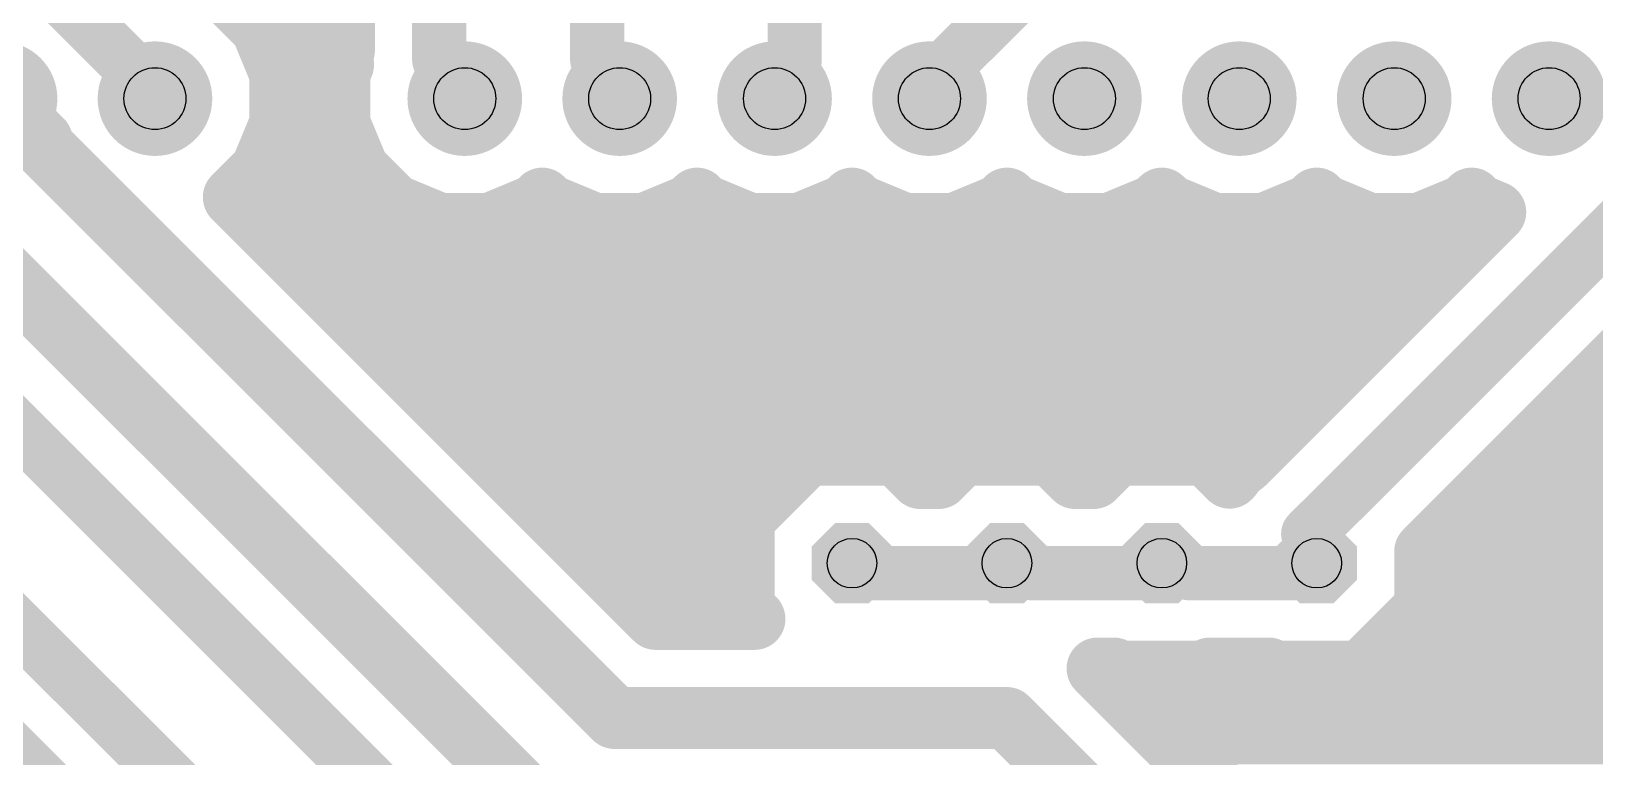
# Model space of a CAD drawing. Extents: x 0 to 108, y 0 to 85.
# Drawn here: x 69.09 to 94.73, y 20.95 to 32.86 of the extents above; entities that cross this region are included whole.
import ezdxf

# ---------------------------------------------------------------- set-up
doc = ezdxf.new("R2010")
doc.units = 0
for name, color, linetype in [('16', 174, 'CONTINUOUS'), ('17', 94, 'CONTINUOUS'), ('44', 250, 'CONTINUOUS')]:
    doc.layers.add(name, color=color, linetype=linetype)

# ---------------------------------------------------------------- blocks, each defined once
blk = doc.blocks.new('ROUNDP')
at = {"const_width": 0.5}
blk.add_lwpolyline([(0, -0.25, 1), (0, 0.25, 1), (0, -0.25)], format="xyb", dxfattribs=at)
blk = doc.blocks.new('OCTAGONP')
at = {"const_width": 0.5}
blk.add_lwpolyline([(-0.25, -0.1036), (-0.25, 0.1036), (-0.1036, 0.25), (0.1036, 0.25), (0.25, 0.1036), (0.25, -0.1036), (0.1036, -0.25), (-0.1036, -0.25), (-0.25, -0.1036), (-0.25, 0.1036)], dxfattribs=at)

msp = doc.modelspace()

# ---------------------------------------------------------------- linework, layer by layer
at = {"layer": '16'}
for points, const_width in [([(91.9734, 40.1574), (84.201, 32.385)], 0.889), ([(78.3717, 39.5097), (78.3717, 32.385)], 0.889), ([(81.6102, 37.5666), (81.6102, 32.385)], 0.889), ([(68.6562, 34.3281), (70.5993, 32.385)], 0.889), ([(75.7809, 34.3281), (75.7809, 32.385)], 0.889), ([(74.2188, 33.6811), (74.2188, 32.5433)], 1.016), ([(72.8642, 32.9154), (72.2854, 33.4942)], 1.016), ([(73.1774, 32.1592), (72.8642, 32.9154)], 1.016), ([(70.5993, 32.385), (71.12, 31.75)], 0.889), ([(73.0313, 32.512), (74.2124, 32.512)], 1.016), ([(74.2046, 32.309), (74.1426, 32.1592)], 1.016), ([(74.2188, 32.5433), (74.1882, 32.394)], 1.016), ([(74.1882, 32.394), (74.2046, 32.309)], 1.016), ([(75.7809, 32.385), (76.2, 31.75)], 0.889), ([(78.3717, 32.385), (78.74, 31.75)], 0.889), ([(81.6102, 32.385), (81.28, 31.75)], 0.889), ([(84.201, 32.385), (83.82, 31.75)], 0.889), ([(73.1774, 31.3408), (73.1774, 32.1592)], 1.016), ([(74.1426, 32.1592), (74.1426, 31.3408)], 1.016), ([(69.2658, 31.0642), (68.58, 31.75)], 1.016), ([(77.724, 19.812), (66.04, 31.496)], 1.016), ([(72.8642, 30.5846), (73.1774, 31.3408)], 1.016), ([(73.1774, 31.496), (74.1426, 31.496)], 1.016), ([(74.1426, 31.3408), (74.4558, 30.5846)], 1.016), ([(77.0763, 18.1356), (64.1223, 31.0896)], 0.889), ([(69.2658, 30.982), (69.2658, 31.0642)], 1.016), ([(78.6578, 21.59), (69.2658, 30.982)], 1.016), ([(72.4132, 30.1336), (72.8642, 30.5846)], 1.016), ([(74.4558, 30.5846), (75.0346, 30.0058)], 1.016), ([(78.3717, 13.6017), (61.5315, 30.4419)], 0.889), ([(72.7596, 30.48), (74.5604, 30.48)], 1.016), ([(95.8596, 30.4419), (90.0303, 24.6126)], 0.889), ([(79.3311, 23.2156), (72.4132, 30.1336)], 1.016), ([(75.0346, 30.0058), (75.7908, 29.6926)], 1.016), ([(76.6092, 29.6926), (77.3654, 30.0058)], 1.016), ([(77.3654, 30.0058), (77.47, 30.1104)], 1.016), ([(77.47, 30.1104), (77.5746, 30.0058)], 1.016), ([(77.5746, 30.0058), (78.3308, 29.6926)], 1.016), ([(79.1492, 29.6926), (79.9054, 30.0058)], 1.016), ([(79.9054, 30.0058), (80.01, 30.1104)], 1.016), ([(80.01, 30.1104), (80.1146, 30.0058)], 1.016), ([(80.1146, 30.0058), (80.8708, 29.6926)], 1.016), ([(81.6892, 29.6926), (82.4454, 30.0058)], 1.016), ([(82.4454, 30.0058), (82.55, 30.1104)], 1.016), ([(82.55, 30.1104), (82.6546, 30.0058)], 1.016), ([(82.6546, 30.0058), (83.4108, 29.6926)], 1.016), ([(84.2292, 29.6926), (84.9854, 30.0058)], 1.016), ([(84.9854, 30.0058), (85.09, 30.1104)], 1.016), ([(85.09, 30.1104), (85.1946, 30.0058)], 1.016), ([(85.1946, 30.0058), (85.9508, 29.6926)], 1.016), ([(86.7692, 29.6926), (87.5254, 30.0058)], 1.016), ([(87.5254, 30.0058), (87.63, 30.1104)], 1.016), ([(87.63, 30.1104), (87.7346, 30.0058)], 1.016), ([(87.7346, 30.0058), (88.4908, 29.6926)], 1.016), ([(89.3092, 29.6926), (90.0654, 30.0058)], 1.016), ([(90.0654, 30.0058), (90.17, 30.1104)], 1.016), ([(90.17, 30.1104), (90.2746, 30.0058)], 1.016), ([(90.2746, 30.0058), (91.0308, 29.6926)], 1.016), ([(91.8492, 29.6926), (92.6054, 30.0058)], 1.016), ([(92.6054, 30.0058), (92.71, 30.1104)], 1.016), ([(92.71, 30.1104), (92.8146, 30.0058)], 1.016), ([(92.8146, 30.0058), (93.0973, 29.8887)], 1.016), ([(93.0973, 29.8887), (88.9871, 25.7785)], 1.016), ([(75.7908, 29.6926), (76.6092, 29.6926)], 1.016), ([(78.3308, 29.6926), (79.1492, 29.6926)], 1.016), ([(80.8708, 29.6926), (81.6892, 29.6926)], 1.016), ([(83.4108, 29.6926), (84.2292, 29.6926)], 1.016), ([(85.9508, 29.6926), (86.7692, 29.6926)], 1.016), ([(88.4908, 29.6926), (89.3092, 29.6926)], 1.016), ([(91.0308, 29.6926), (91.8492, 29.6926)], 1.016), ([(73.0827, 29.464), (92.6726, 29.464)], 1.016), ([(91.948, 24.3212), (96.7445, 29.1176)], 1.016), ([(61.1505, 28.6138), (76.1626, 13.6017)], 1.016), ([(74.0987, 28.448), (91.6566, 28.448)], 1.016), ([(75.1147, 27.432), (90.6406, 27.432)], 1.016), ([(95.0588, 27.432), (106.5024, 27.432)], 1.016), ([(76.1307, 26.416), (89.6246, 26.416)], 1.016), ([(94.0428, 26.416), (106.5024, 26.416)], 1.016), ([(81.8135, 25.908), (80.772, 24.8665)], 1.016), ([(83.2865, 25.908), (81.8135, 25.908)], 1.016), ([(83.6675, 25.527), (83.2865, 25.908)], 1.016), ([(84.3535, 25.908), (83.9725, 25.527)], 1.016), ([(85.8265, 25.908), (84.3535, 25.908)], 1.016), ([(86.2075, 25.527), (85.8265, 25.908)], 1.016), ([(86.8935, 25.908), (86.5125, 25.527)], 1.016), ([(88.3665, 25.908), (86.8935, 25.908)], 1.016), ([(88.7415, 25.5329), (88.3665, 25.908)], 1.016), ([(88.9871, 25.7785), (88.8121, 25.6386)], 1.016), ([(77.1467, 25.4), (81.3055, 25.4)], 1.016), ([(83.9725, 25.527), (83.6675, 25.527)], 1.016), ([(86.5125, 25.527), (86.2075, 25.527)], 1.016), ([(88.7691, 25.5605), (88.7415, 25.5329)], 1.016), ([(88.8121, 25.6386), (88.7691, 25.5605)], 1.016), ([(93.0268, 25.4), (106.5024, 25.4)], 1.016), ([(80.772, 24.8665), (80.772, 23.3935)], 1.016), ([(78.1627, 24.384), (80.772, 24.384)], 1.016), ([(90.0303, 24.6126), (90.17, 24.13)], 0.889), ([(92.0108, 24.384), (106.5024, 24.384)], 1.016), ([(91.948, 23.3935), (91.948, 24.3212)], 1.016), ([(82.9056, 23.9649), (82.55, 24.13)], 0.889), ([(84.8487, 23.9649), (82.9056, 23.9649)], 0.889), ([(84.8487, 23.9649), (85.09, 24.13)], 0.889), ([(85.4964, 23.9649), (85.09, 24.13)], 0.889), ([(87.4395, 23.9649), (85.4964, 23.9649)], 0.889), ([(87.4395, 23.9649), (87.63, 24.13)], 0.889), ([(88.0872, 23.9649), (87.63, 24.13)], 0.889), ([(90.0303, 23.9649), (88.0872, 23.9649)], 0.889), ([(90.0303, 23.9649), (90.17, 24.13)], 0.889), ([(79.1787, 23.368), (80.7975, 23.368)], 1.016), ([(80.772, 23.3935), (80.9499, 23.2156)], 1.016), ([(90.9065, 22.352), (91.948, 23.3935)], 1.016), ([(91.9225, 23.368), (106.5024, 23.368)], 1.016), ([(80.9499, 23.2156), (79.3311, 23.2156)], 1.016), ([(90.6909, 18.288), (86.5761, 22.4028)], 1.016), ([(86.5761, 22.4028), (86.8427, 22.4028)], 1.016), ([(86.6269, 22.352), (86.8935, 22.352)], 1.016), ([(86.8427, 22.4028), (86.8935, 22.352)], 1.016), ([(86.8935, 22.352), (88.3665, 22.352)], 1.016), ([(88.3665, 22.352), (88.4173, 22.4028)], 1.016), ([(88.3665, 22.352), (89.4335, 22.352)], 1.016), ([(88.4173, 22.4028), (89.3827, 22.4028)], 1.016), ([(89.3827, 22.4028), (89.4335, 22.352)], 1.016), ([(89.4335, 22.352), (90.9065, 22.352)], 1.016), ([(90.9065, 22.352), (106.5024, 22.352)], 1.016), ([(85.09, 21.59), (78.6578, 21.59)], 1.016), ([(90.17, 16.51), (85.09, 21.59)], 1.016), ([(87.6429, 21.336), (106.5024, 21.336)], 1.016)]:
    msp.add_lwpolyline(points, dxfattribs=dict(at, const_width=const_width))
for points, const_width in [([(73.0988, 33.0126, 1), (72.6295, 32.8182)], 0.508), ([(72.6846, 32.7358, 1), (73.0438, 33.095)], 0.508), ([(70.7712, 32.5259, 1), (70.4274, 32.2441)], 0.4445), ([(73.0313, 32.766, 1), (73.0313, 32.258)], 0.508), ([(74.4376, 32.4422, 1), (73.9388, 32.3459)], 0.508), ([(74.4676, 32.4924, 1), (73.97, 32.5943)], 0.508), ([(74.4393, 32.2118, 1), (73.97, 32.4062)], 0.508), ([(74.2124, 32.258, 1), (74.2124, 32.766)], 0.508), ([(75.9664, 32.5074, 1), (75.5954, 32.2626)], 0.4445), ([(78.564, 32.4965, 1), (78.1794, 32.2735)], 0.4445), ([(81.8074, 32.2825, 1), (81.413, 32.4875)], 0.4445), ([(84.3916, 32.2707, 1), (84.0104, 32.4993)], 0.4445), ([(70.4421, 32.2278, 1), (70.7565, 32.5422)], 0.4445), ([(73.4314, 32.1592, 1), (72.9234, 32.1592)], 0.508), ([(74.3966, 32.1592, 1), (73.8886, 32.1592)], 0.508), ([(73.9394, 32.445, 1), (74.4371, 32.3431)], 0.508), ([(73.9552, 32.2609, 1), (74.454, 32.3571)], 0.508), ([(73.9648, 32.5433, 1), (74.4728, 32.5433)], 0.508), ([(75.5587, 32.385, 1), (76.0032, 32.385)], 0.4445), ([(78.1495, 32.385, 1), (78.594, 32.385)], 0.4445), ([(81.388, 32.385, 1), (81.8325, 32.385)], 0.4445), ([(84.0438, 32.5422, 1), (84.3582, 32.2278)], 0.4445), ([(72.9427, 32.062, 1), (73.4121, 32.2564)], 0.508), ([(73.9079, 32.2564, 1), (74.3773, 32.062)], 0.508), ([(70.9481, 31.6091, 1), (71.2919, 31.8909)], 0.4445), ([(76.0145, 31.6276, 1), (76.3855, 31.8724)], 0.4445), ([(78.5477, 31.6385, 1), (78.9323, 31.8615)], 0.4445), ([(81.0828, 31.8525, 1), (81.4772, 31.6475)], 0.4445), ([(83.6294, 31.8643, 1), (84.0106, 31.6357)], 0.4445), ([(73.1774, 31.75, 1), (73.1774, 31.242)], 0.508), ([(73.4121, 31.2436, 1), (72.9427, 31.438)], 0.508), ([(74.3773, 31.438, 1), (73.9079, 31.2436)], 0.508), ([(74.1426, 31.242, 1), (74.1426, 31.75)], 0.508), ([(69.5198, 31.0642, 1), (69.0118, 31.0642)], 0.508), ([(72.9234, 31.3408, 1), (73.4314, 31.3408)], 0.508), ([(73.8886, 31.3408, 1), (74.3966, 31.3408)], 0.508), ([(69.4454, 31.1616, 1), (69.0862, 30.8024)], 0.508), ([(69.0862, 30.8846, 1), (69.4454, 31.2438)], 0.508), ([(69.0118, 30.982, 1), (69.5198, 30.982)], 0.508), ([(73.0438, 30.405, 1), (72.6846, 30.7642)], 0.508), ([(74.6354, 30.7642, 1), (74.2762, 30.405)], 0.508), ([(72.7596, 30.734, 1), (72.7596, 30.226)], 0.508), ([(72.6295, 30.6818, 1), (73.0988, 30.4874)], 0.508), ([(74.2212, 30.4874, 1), (74.6905, 30.6818)], 0.508), ([(74.5604, 30.226, 1), (74.5604, 30.734)], 0.508), ([(72.5928, 30.3132, 1), (72.2335, 29.9539)], 0.508), ([(72.2335, 30.3132, 1), (72.5928, 29.9539)], 0.508), ([(75.1318, 30.2405, 1), (74.9374, 29.7712)], 0.508), ([(77.6496, 30.29, 1), (77.2904, 29.9308)], 0.508), ([(77.4626, 29.7712, 1), (77.2682, 30.2405)], 0.508), ([(77.6496, 29.9308, 1), (77.2904, 30.29)], 0.508), ([(77.6718, 30.2405, 1), (77.4774, 29.7712)], 0.508), ([(80.1896, 30.29, 1), (79.8304, 29.9308)], 0.508), ([(80.0026, 29.7712, 1), (79.8082, 30.2405)], 0.508), ([(80.1896, 29.9308, 1), (79.8304, 30.29)], 0.508), ([(80.2118, 30.2405, 1), (80.0174, 29.7712)], 0.508), ([(82.7296, 30.29, 1), (82.3704, 29.9308)], 0.508), ([(82.5426, 29.7712, 1), (82.3482, 30.2405)], 0.508), ([(82.7296, 29.9308, 1), (82.3704, 30.29)], 0.508), ([(82.7518, 30.2405, 1), (82.5574, 29.7712)], 0.508), ([(85.2696, 30.29, 1), (84.9104, 29.9308)], 0.508), ([(85.0826, 29.7712, 1), (84.8882, 30.2405)], 0.508), ([(85.2696, 29.9308, 1), (84.9104, 30.29)], 0.508), ([(85.2918, 30.2405, 1), (85.0974, 29.7712)], 0.508), ([(87.8096, 30.29, 1), (87.4504, 29.9308)], 0.508), ([(87.6226, 29.7712, 1), (87.4282, 30.2405)], 0.508), ([(87.8096, 29.9308, 1), (87.4504, 30.29)], 0.508), ([(87.8318, 30.2405, 1), (87.6374, 29.7712)], 0.508), ([(90.3496, 30.29, 1), (89.9904, 29.9308)], 0.508), ([(90.1626, 29.7712, 1), (89.9682, 30.2405)], 0.508), ([(90.3496, 29.9308, 1), (89.9904, 30.29)], 0.508), ([(90.3718, 30.2405, 1), (90.1774, 29.7712)], 0.508), ([(92.8896, 30.29, 1), (92.5304, 29.9308)], 0.508), ([(92.7026, 29.7712, 1), (92.5082, 30.2405)], 0.508), ([(92.8896, 29.9308, 1), (92.5304, 30.29)], 0.508), ([(92.9118, 30.2405, 1), (92.7174, 29.7712)], 0.508), ([(74.855, 29.8262, 1), (75.2142, 30.1854)], 0.508), ([(77.1858, 30.1854, 1), (77.545, 29.8262)], 0.508), ([(77.395, 29.8262, 1), (77.7542, 30.1854)], 0.508), ([(79.7258, 30.1854, 1), (80.085, 29.8262)], 0.508), ([(79.935, 29.8262, 1), (80.2942, 30.1854)], 0.508), ([(82.2658, 30.1854, 1), (82.625, 29.8262)], 0.508), ([(82.475, 29.8262, 1), (82.8342, 30.1854)], 0.508), ([(84.8058, 30.1854, 1), (85.165, 29.8262)], 0.508), ([(85.015, 29.8262, 1), (85.3742, 30.1854)], 0.508), ([(87.3458, 30.1854, 1), (87.705, 29.8262)], 0.508), ([(87.555, 29.8262, 1), (87.9142, 30.1854)], 0.508), ([(89.8858, 30.1854, 1), (90.245, 29.8262)], 0.508), ([(90.095, 29.8262, 1), (90.4542, 30.1854)], 0.508), ([(92.4258, 30.1854, 1), (92.785, 29.8262)], 0.508), ([(92.635, 29.8262, 1), (92.9942, 30.1854)], 0.508), ([(93.2769, 29.7091, 1), (92.9177, 30.0683)], 0.508), ([(93.0001, 29.6541, 1), (93.1945, 30.1234)], 0.508), ([(75.7908, 29.9466, 1), (75.7908, 29.4386)], 0.508), ([(75.6936, 29.4579, 1), (75.888, 29.9273)], 0.508), ([(76.512, 29.9273, 1), (76.7064, 29.4579)], 0.508), ([(76.6092, 29.4386, 1), (76.6092, 29.9466)], 0.508), ([(78.3308, 29.9466, 1), (78.3308, 29.4386)], 0.508), ([(78.2336, 29.4579, 1), (78.428, 29.9273)], 0.508), ([(79.052, 29.9273, 1), (79.2464, 29.4579)], 0.508), ([(79.1492, 29.4386, 1), (79.1492, 29.9466)], 0.508), ([(80.8708, 29.9466, 1), (80.8708, 29.4386)], 0.508), ([(80.7736, 29.4579, 1), (80.968, 29.9273)], 0.508), ([(81.592, 29.9273, 1), (81.7864, 29.4579)], 0.508), ([(81.6892, 29.4386, 1), (81.6892, 29.9466)], 0.508), ([(83.4108, 29.9466, 1), (83.4108, 29.4386)], 0.508), ([(83.3136, 29.4579, 1), (83.508, 29.9273)], 0.508), ([(84.132, 29.9273, 1), (84.3264, 29.4579)], 0.508), ([(84.2292, 29.4386, 1), (84.2292, 29.9466)], 0.508), ([(85.9508, 29.9466, 1), (85.9508, 29.4386)], 0.508), ([(85.8536, 29.4579, 1), (86.048, 29.9273)], 0.508), ([(86.672, 29.9273, 1), (86.8664, 29.4579)], 0.508), ([(86.7692, 29.4386, 1), (86.7692, 29.9466)], 0.508), ([(88.4908, 29.9466, 1), (88.4908, 29.4386)], 0.508), ([(88.3936, 29.4579, 1), (88.588, 29.9273)], 0.508), ([(89.212, 29.9273, 1), (89.4064, 29.4579)], 0.508), ([(89.3092, 29.4386, 1), (89.3092, 29.9466)], 0.508), ([(91.0308, 29.9466, 1), (91.0308, 29.4386)], 0.508), ([(90.9336, 29.4579, 1), (91.128, 29.9273)], 0.508), ([(91.752, 29.9273, 1), (91.9464, 29.4579)], 0.508), ([(91.8492, 29.4386, 1), (91.8492, 29.9466)], 0.508), ([(73.0827, 29.718, 1), (73.0827, 29.21)], 0.508), ([(92.6726, 29.21, 1), (92.6726, 29.718)], 0.508), ([(74.0987, 28.702, 1), (74.0987, 28.194)], 0.508), ([(91.6566, 28.194, 1), (91.6566, 28.702)], 0.508), ([(75.1147, 27.686, 1), (75.1147, 27.178)], 0.508), ([(90.6406, 27.178, 1), (90.6406, 27.686)], 0.508), ([(95.0588, 27.686, 1), (95.0588, 27.178)], 0.508), ([(76.1307, 26.67, 1), (76.1307, 26.162)], 0.508), ([(89.6246, 26.162, 1), (89.6246, 26.67)], 0.508), ([(94.0428, 26.67, 1), (94.0428, 26.162)], 0.508), ([(81.8135, 26.162, 1), (81.8135, 25.654)], 0.508), ([(81.9931, 25.7284, 1), (81.6339, 26.0876)], 0.508), ([(83.4661, 26.0876, 1), (83.1069, 25.7284)], 0.508), ([(83.2865, 25.654, 1), (83.2865, 26.162)], 0.508), ([(84.3535, 26.162, 1), (84.3535, 25.654)], 0.508), ([(84.5331, 25.7284, 1), (84.1739, 26.0876)], 0.508), ([(86.0061, 26.0876, 1), (85.6469, 25.7284)], 0.508), ([(85.8265, 25.654, 1), (85.8265, 26.162)], 0.508), ([(86.8935, 26.162, 1), (86.8935, 25.654)], 0.508), ([(87.0731, 25.7284, 1), (86.7139, 26.0876)], 0.508), ([(88.5461, 26.0876, 1), (88.1869, 25.7284)], 0.508), ([(88.3665, 25.654, 1), (88.3665, 26.162)], 0.508), ([(88.8075, 25.9581, 1), (89.1667, 25.5989)], 0.508), ([(89.1457, 25.5801, 1), (88.8284, 25.9769)], 0.508), ([(77.1467, 25.654, 1), (77.1467, 25.146)], 0.508), ([(81.3055, 25.146, 1), (81.3055, 25.654)], 0.508), ([(83.6675, 25.781, 1), (83.6675, 25.273)], 0.508), ([(83.4879, 25.3474, 1), (83.8471, 25.7066)], 0.508), ([(83.7929, 25.7066, 1), (84.1521, 25.3474)], 0.508), ([(83.9725, 25.273, 1), (83.9725, 25.781)], 0.508), ([(86.2075, 25.781, 1), (86.2075, 25.273)], 0.508), ([(86.0279, 25.3474, 1), (86.3871, 25.7066)], 0.508), ([(86.3329, 25.7066, 1), (86.6921, 25.3474)], 0.508), ([(86.5125, 25.273, 1), (86.5125, 25.781)], 0.508), ([(88.5619, 25.7126, 1), (88.9211, 25.3533)], 0.508), ([(88.5466, 25.6831, 1), (88.9915, 25.4379)], 0.508), ([(88.6535, 25.837, 1), (88.9707, 25.4402)], 0.508), ([(88.5619, 25.3533, 1), (88.9211, 25.7126)], 0.508), ([(88.9487, 25.3809, 1), (88.5895, 25.7401)], 0.508), ([(89.0346, 25.516, 1), (88.5896, 25.7612)], 0.508), ([(93.0268, 25.654, 1), (93.0268, 25.146)], 0.508), ([(81.026, 24.8665, 1), (80.518, 24.8665)], 0.508), ([(80.5924, 25.0461, 1), (80.9516, 24.6869)], 0.508), ([(78.1627, 24.638, 1), (78.1627, 24.13)], 0.508), ([(80.772, 24.13, 1), (80.772, 24.638)], 0.508), ([(89.8731, 24.7698, 1), (90.1875, 24.4554)], 0.4445), ([(90.2438, 24.6744, 1), (89.8168, 24.5508)], 0.4445), ([(92.0108, 24.638, 1), (92.0108, 24.13)], 0.508), ([(92.202, 24.3212, 1), (91.694, 24.3212)], 0.508), ([(91.7684, 24.5008, 1), (92.1276, 24.1416)], 0.508), ([(82.6436, 24.3316, 1), (82.4564, 23.9284)], 0.4445), ([(82.9056, 24.1871, 1), (82.9056, 23.7427)], 0.4445), ([(82.812, 23.7633, 1), (82.9992, 24.1665)], 0.4445), ([(84.7232, 24.1483, 1), (84.9742, 23.7815)], 0.4445), ([(84.8487, 23.7427, 1), (84.8487, 24.1871)], 0.4445), ([(85.1736, 24.3359, 1), (85.0064, 23.9241)], 0.4445), ([(85.2155, 23.9466, 1), (84.9645, 24.3134)], 0.4445), ([(85.4964, 24.1871, 1), (85.4964, 23.7427)], 0.4445), ([(85.4128, 23.759, 1), (85.58, 24.1708)], 0.4445), ([(87.2939, 24.1329, 1), (87.5851, 23.7969)], 0.4445), ([(87.7055, 24.339, 1), (87.5545, 23.921)], 0.4445), ([(87.4395, 23.7427, 1), (87.4395, 24.1871)], 0.4445), ([(87.7756, 23.962, 1), (87.4844, 24.298)], 0.4445), ([(88.0872, 24.1871, 1), (88.0872, 23.7427)], 0.4445), ([(88.0117, 23.7559, 1), (88.1627, 24.1739)], 0.4445), ([(89.9565, 24.0682, 1), (90.3835, 24.1918)], 0.4445), ([(90.3397, 23.9864, 1), (90.0003, 24.2736)], 0.4445), ([(90.0303, 23.7427, 1), (90.0303, 24.1871)], 0.4445), ([(89.8606, 24.1085, 1), (90.2, 23.8213)], 0.4445), ([(79.1787, 23.622, 1), (79.1787, 23.114)], 0.508), ([(80.9516, 23.5731, 1), (80.5924, 23.2139)], 0.508), ([(80.7975, 23.114, 1), (80.7975, 23.622)], 0.508), ([(91.9225, 23.622, 1), (91.9225, 23.114)], 0.508), ([(92.1276, 23.2139, 1), (91.7684, 23.5731)], 0.508), ([(79.3311, 23.4696, 1), (79.3311, 22.9616)], 0.508), ([(79.1515, 23.036, 1), (79.5107, 23.3952)], 0.508), ([(80.518, 23.3935, 1), (81.026, 23.3935)], 0.508), ([(80.7703, 23.036, 1), (81.1295, 23.3952)], 0.508), ([(80.9499, 22.9616, 1), (80.9499, 23.4696)], 0.508), ([(91.694, 23.3935, 1), (92.202, 23.3935)], 0.508), ([(86.7557, 22.5824, 1), (86.3965, 22.2232)], 0.508), ([(86.5761, 22.6568, 1), (86.5761, 22.1488)], 0.508), ([(86.6269, 22.606, 1), (86.6269, 22.098)], 0.508), ([(87.0223, 22.5824, 1), (86.6631, 22.2232)], 0.508), ([(86.8935, 22.606, 1), (86.8935, 22.098)], 0.508), ([(86.8427, 22.1488, 1), (86.8427, 22.6568)], 0.508), ([(86.8935, 22.098, 1), (86.8935, 22.606)], 0.508), ([(88.3665, 22.606, 1), (88.3665, 22.098)], 0.508), ([(88.4173, 22.6568, 1), (88.4173, 22.1488)], 0.508), ([(88.5969, 22.2232, 1), (88.2377, 22.5824)], 0.508), ([(88.3665, 22.098, 1), (88.3665, 22.606)], 0.508), ([(89.5623, 22.5824, 1), (89.2031, 22.2232)], 0.508), ([(89.4335, 22.606, 1), (89.4335, 22.098)], 0.508), ([(89.3827, 22.1488, 1), (89.3827, 22.6568)], 0.508), ([(89.4335, 22.098, 1), (89.4335, 22.606)], 0.508), ([(90.9065, 22.606, 1), (90.9065, 22.098)], 0.508), ([(90.9065, 22.098, 1), (90.9065, 22.606)], 0.508), ([(86.7139, 22.1724, 1), (87.0731, 22.5316)], 0.508), ([(88.1869, 22.5316, 1), (88.5461, 22.1724)], 0.508), ([(89.2539, 22.1724, 1), (89.6131, 22.5316)], 0.508), ([(90.7269, 22.5316, 1), (91.0861, 22.1724)], 0.508), ([(78.6578, 21.844, 1), (78.6578, 21.336)], 0.508), ([(85.2696, 21.7696, 1), (84.9104, 21.4104)], 0.508), ([(85.09, 21.336, 1), (85.09, 21.844)], 0.508), ([(78.4782, 21.4104, 1), (78.8374, 21.7696)], 0.508), ([(87.6429, 21.59, 1), (87.6429, 21.082)], 0.508)]:
    msp.add_lwpolyline(points, format="xyb", dxfattribs=dict(at, const_width=const_width))
at = {"layer": '44'}
for centre, radius in [((71.12, 31.75), 0.508), ((76.2, 31.75), 0.508), ((78.74, 31.75), 0.508), ((81.28, 31.75), 0.508), ((83.82, 31.75), 0.508), ((86.36, 31.75), 0.508), ((88.9, 31.75), 0.508), ((91.44, 31.75), 0.508), ((93.98, 31.75), 0.508), ((82.55, 24.13), 0.4064), ((85.09, 24.13), 0.4064), ((87.63, 24.13), 0.4064), ((90.17, 24.13), 0.4064)]:
    msp.add_circle(centre, radius, dxfattribs=at)

# ---------------------------------------------------------------- block references
at = {"layer": '17'}
for name, p, xscale, yscale, rotation in [('ROUNDP', (68.58, 31.75), 1.8796, 1.8796, 90), ('ROUNDP', (71.12, 31.75), 1.8796, 1.8796, 90), ('ROUNDP', (76.2, 31.75), 1.8796, 1.8796, 90), ('ROUNDP', (78.74, 31.75), 1.8796, 1.8796, 90), ('ROUNDP', (81.28, 31.75), 1.8796, 1.8796, 90), ('ROUNDP', (83.82, 31.75), 1.8796, 1.8796, 90), ('ROUNDP', (86.36, 31.75), 1.8796, 1.8796, 90), ('ROUNDP', (88.9, 31.75), 1.8796, 1.8796, 90), ('ROUNDP', (91.44, 31.75), 1.8796, 1.8796, 90), ('ROUNDP', (93.98, 31.75), 1.8796, 1.8796, 90), ('OCTAGONP', (82.55, 24.13), 1.3208, 1.3208, 270), ('OCTAGONP', (85.09, 24.13), 1.3208, 1.3208, 270), ('OCTAGONP', (87.63, 24.13), 1.3208, 1.3208, 270), ('OCTAGONP', (90.17, 24.13), 1.3208, 1.3208, 270)]:
    msp.add_blockref(name, p, dxfattribs=dict(at, xscale=xscale, yscale=yscale, rotation=rotation))

doc.saveas('drawing.dxf')
